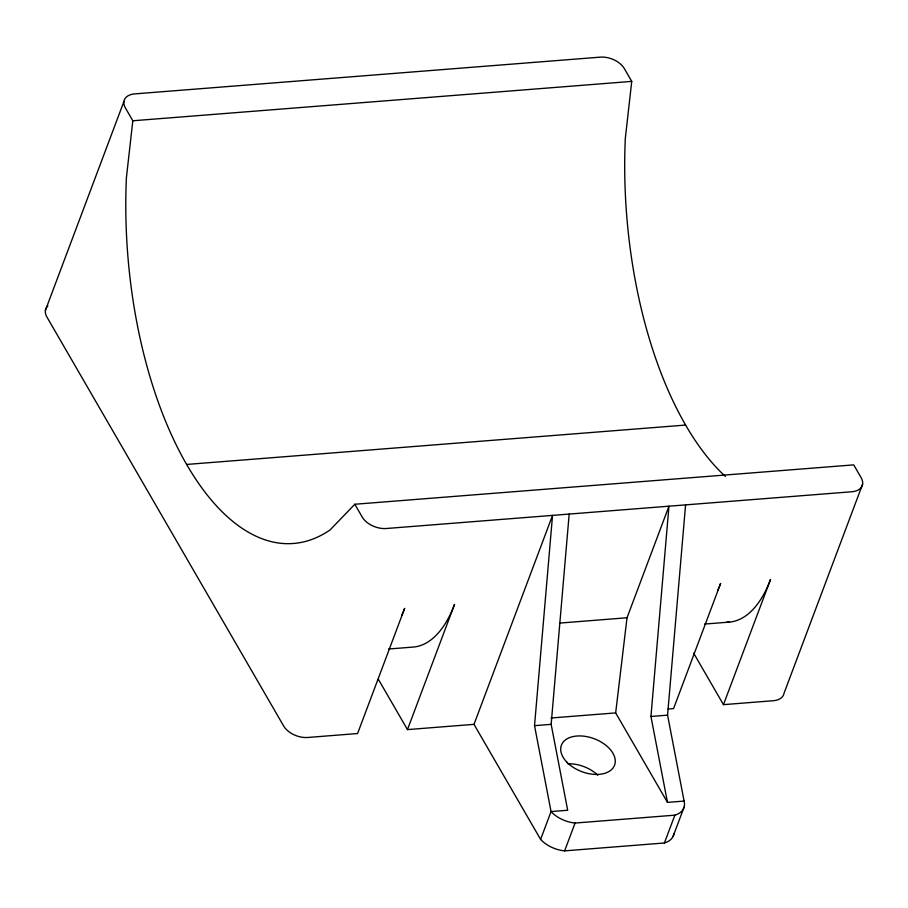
<?xml version="1.0" encoding="UTF-8"?>
<svg xmlns="http://www.w3.org/2000/svg" width="908" height="908" viewBox="0 0 908 908"><rect width="100%" height="100%" fill="white"/><g stroke="black" fill="none" stroke-linecap="round" stroke-linejoin="round"><path stroke-width="1.36" d="M540.601 839.401L551.054 811.57L534.528 725.662L552.541 515.381L473.999 724.346L540.601 839.401A25.56 15.845 20.6 0 0 564.628 850.864L664.406 842.987A25.56 15.845 20.6 0 0 673.952 833.487M685.585 504.882L667.573 715.152L684.099 801.072A25.56 15.845 20.6 0 1 674.871 815.168L575.082 823.045A25.56 15.845 20.6 0 1 551.054 811.57L567.682 810.254L551.156 724.346L569.18 514.076M667.471 802.377L650.945 716.469L668.958 506.199L627.019 617.769L615.669 712.905L667.471 802.377L684.099 801.072M725.367 476.405A301.127 142.545 85.5 0 1 625.306 138.436L631.741 81.391L624.341 68.599A18.943 11.736 20.6 0 0 600.313 57.136L134.645 93.899A18.943 11.736 20.6 0 0 125.418 107.995L132.818 120.775L126.394 177.82A301.127 142.545 85.5 0 0 330.171 529.852L354.812 504.258L853.724 464.873L861.125 477.653A18.943 11.736 20.6 0 1 851.897 491.75L386.24 528.513A18.943 11.736 20.6 0 1 362.201 517.049L354.812 504.258M45.4 310.388L123.942 101.424M473.999 724.346L407.476 729.601L454.545 604.388A132.568 62.754 85.5 0 1 413.481 647.041L388.545 649.016M564.628 850.864L575.082 823.045M664.406 842.987L674.871 815.168M673.134 836.279L684.11 807.099M862.6 484.225L784.058 693.19A18.943 11.736 20.6 0 1 773.355 700.715L723.46 704.653L770.529 579.44A132.568 62.754 85.5 0 1 726.752 622.218M132.818 120.775L631.741 81.391M186.708 464.442L685.631 425.058M559.555 623.092L627.019 617.769M704.529 624.068L729.465 622.094M551.02 718.001L615.669 712.905M668.027 709.035L673.566 708.592L720.634 583.379A132.568 62.754 85.5 0 1 717.842 590.2M534.528 725.662L551.156 724.346M650.945 716.469L667.573 715.152M693.61 653.09L723.46 704.653M378.341 679.263L407.476 729.601M47.908 305.928A18.943 11.736 20.6 0 0 46.875 316.96L283.659 726.014A18.943 11.736 20.6 0 0 307.687 737.478L357.582 733.539L404.65 608.326A132.568 62.754 85.5 0 1 401.858 615.147M567.738 763.764A28.409 17.604 20.6 0 1 597.827 775.216M566.762 762.05A28.409 17.604 20.6 0 0 613.467 767.351A28.409 17.604 20.6 0 0 583.719 736.161A28.409 17.604 20.6 0 0 566.762 762.05"/></g></svg>
